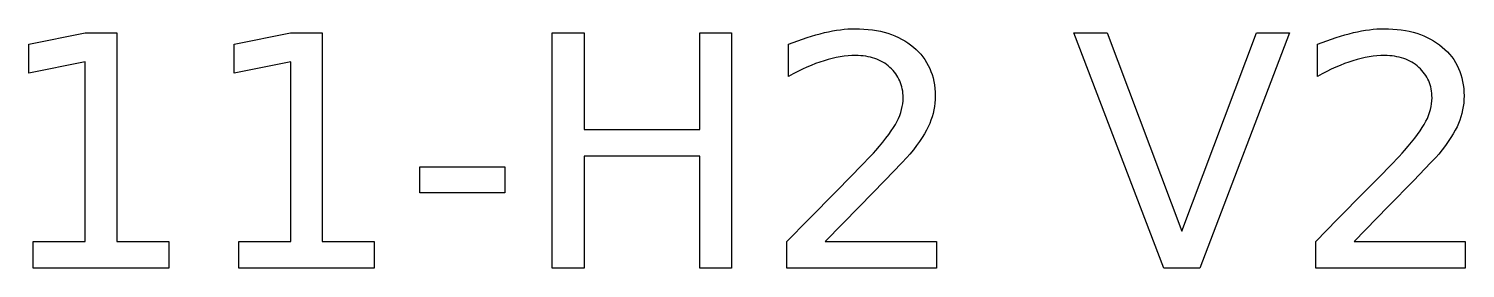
# Model space of a CAD drawing. Header units: millimetres. Extents: x -1.8 to 1.8, y -0.3 to 0.3.
import ezdxf

# ---------------------------------------------------------------- set-up
doc = ezdxf.new("R2010")
doc.units = ezdxf.units.MM
doc.layers.add('LASER_MARK', color=7, linetype='Continuous')

msp = doc.modelspace()

# ---------------------------------------------------------------- linework, layer by layer
at = {"layer": 'LASER_MARK'}
for points in [[(-1.787171, -0.232895), (-1.656907, -0.232895), (-1.656907, 0.216711), (-1.798618, 0.188289), (-1.798618, 0.260921), (-1.657697, 0.289342), (-1.57796, 0.289342), (-1.57796, -0.232895), (-1.447697, -0.232895), (-1.447697, -0.3), (-1.787171, -0.3)], [(-1.272829, -0.232895), (-1.142565, -0.232895), (-1.142565, 0.216711), (-1.284276, 0.188289), (-1.284276, 0.260921), (-1.143355, 0.289342), (-1.063619, 0.289342), (-1.063619, -0.232895), (-0.933355, -0.232895), (-0.933355, -0.3), (-1.272829, -0.3)], [(-0.487697, 0.289342), (-0.40796, 0.289342), (-0.40796, 0.047763), (-0.118223, 0.047763), (-0.118223, 0.289342), (-0.038486, 0.289342), (-0.038486, -0.3), (-0.118223, -0.3), (-0.118223, -0.019342), (-0.40796, -0.019342), (-0.40796, -0.3), (-0.487697, -0.3)], [(0.195987, -0.232895), (0.474277, -0.232895), (0.474277, -0.3), (0.100066, -0.3), (0.100066, -0.232895), (0.153701, -0.177878), (0.223816, -0.106776), (0.259355, -0.07072), (0.287616, -0.041694), (0.308598, -0.0197), (0.316359, -0.011339), (0.322303, -0.004737), (0.331514, 0.005813), (0.340005, 0.01595), (0.347773, 0.025673), (0.354818, 0.034984), (0.361144, 0.043881), (0.366748, 0.052364), (0.37163, 0.060435), (0.37579, 0.068092), (0.379352, 0.075527), (0.382439, 0.082932), (0.385051, 0.090305), (0.387188, 0.097648), (0.38885, 0.10496), (0.390036, 0.112241), (0.39075, 0.119491), (0.390986, 0.126711), (0.390859, 0.132514), (0.390472, 0.138183), (0.389827, 0.143715), (0.388927, 0.149112), (0.387768, 0.154373), (0.386351, 0.159498), (0.384678, 0.164488), (0.382747, 0.169342), (0.380558, 0.17406), (0.378112, 0.178643), (0.375408, 0.18309), (0.372447, 0.187401), (0.369228, 0.191577), (0.365752, 0.195617), (0.362017, 0.199521), (0.358027, 0.203289), (0.353829, 0.206874), (0.349474, 0.210228), (0.344966, 0.213351), (0.340301, 0.216242), (0.335479, 0.218902), (0.330503, 0.22133), (0.325371, 0.223527), (0.320083, 0.225493), (0.314639, 0.227228), (0.309039, 0.228731), (0.303284, 0.230004), (0.297373, 0.231044), (0.291305, 0.231854), (0.285084, 0.232432), (0.278704, 0.232779), (0.272171, 0.232895), (0.262732, 0.232691), (0.253162, 0.232081), (0.243464, 0.231063), (0.233634, 0.229638), (0.223677, 0.227806), (0.21359, 0.225567), (0.203372, 0.222921), (0.193027, 0.219868), (0.182526, 0.216402), (0.171847, 0.212516), (0.160988, 0.208211), (0.149951, 0.203487), (0.138735, 0.198343), (0.12734, 0.19278), (0.115766, 0.186797), (0.104014, 0.180395), (0.104014, 0.260921), (0.115954, 0.265609), (0.127698, 0.27), (0.139244, 0.274095), (0.150593, 0.277895), (0.161744, 0.281398), (0.172698, 0.284605), (0.183454, 0.287516), (0.194014, 0.290132), (0.204363, 0.292444), (0.214491, 0.294449), (0.224395, 0.296145), (0.234079, 0.297533), (0.24354, 0.298612), (0.252779, 0.299383), (0.261796, 0.299846), (0.270593, 0.3), (0.281894, 0.299821), (0.292906, 0.299285), (0.303629, 0.29839), (0.314062, 0.297138), (0.324206, 0.295528), (0.334059, 0.293561), (0.343622, 0.291236), (0.352895, 0.288553), (0.361878, 0.285512), (0.370572, 0.282113), (0.378976, 0.278357), (0.387088, 0.274243), (0.394913, 0.269772), (0.402446, 0.264942), (0.40969, 0.259755), (0.416645, 0.254211), (0.423242, 0.248367), (0.429412, 0.242282), (0.435158, 0.235957), (0.440476, 0.229391), (0.445372, 0.222585), (0.449839, 0.215539), (0.453883, 0.208251), (0.457499, 0.200724), (0.460692, 0.192955), (0.463458, 0.184947), (0.465799, 0.176697), (0.467713, 0.168207), (0.469203, 0.159477), (0.470268, 0.150506), (0.470906, 0.141294), (0.471119, 0.131842), (0.470906, 0.122822), (0.470268, 0.113919), (0.469203, 0.105133), (0.467713, 0.096464), (0.465799, 0.087912), (0.463458, 0.079478), (0.460692, 0.071161), (0.457499, 0.062961), (0.453747, 0.054637), (0.449296, 0.04595), (0.444149, 0.036899), (0.438306, 0.027484), (0.431764, 0.017705), (0.424527, 0.007562), (0.416593, -0.002945), (0.407961, -0.013816), (0.400338, -0.022241), (0.387336, -0.036069), (0.345198, -0.079934), (0.281448, -0.14551)], [(1.043487, -0.3), (0.818487, 0.289342), (0.901776, 0.289342), (1.088487, -0.206842), (1.275593, 0.289342), (1.358487, 0.289342), (1.133882, -0.3)], [(1.520329, -0.232895), (1.798618, -0.232895), (1.798618, -0.3), (1.424408, -0.3), (1.424408, -0.232895), (1.478042, -0.177878), (1.548158, -0.106776), (1.583697, -0.07072), (1.611957, -0.041694), (1.632939, -0.0197), (1.640703, -0.011339), (1.646645, -0.004737), (1.655857, 0.005813), (1.664347, 0.01595), (1.672115, 0.025673), (1.679162, 0.034984), (1.685487, 0.043881), (1.691089, 0.052364), (1.695972, 0.060435), (1.700131, 0.068092), (1.703693, 0.075527), (1.706781, 0.082932), (1.709393, 0.090305), (1.71153, 0.097648), (1.713192, 0.10496), (1.71438, 0.112241), (1.715092, 0.119491), (1.715329, 0.126711), (1.7152, 0.132514), (1.714813, 0.138183), (1.714171, 0.143715), (1.713269, 0.149112), (1.712111, 0.154373), (1.710694, 0.159498), (1.709021, 0.164488), (1.707089, 0.169342), (1.7049, 0.17406), (1.702454, 0.178643), (1.69975, 0.18309), (1.696789, 0.187401), (1.69357, 0.191577), (1.690094, 0.195617), (1.68636, 0.199521), (1.682368, 0.203289), (1.678171, 0.206874), (1.673817, 0.210228), (1.669307, 0.213351), (1.664643, 0.216242), (1.659822, 0.218902), (1.654845, 0.22133), (1.649713, 0.223527), (1.644424, 0.225493), (1.638981, 0.227228), (1.63338, 0.228731), (1.627626, 0.230004), (1.621714, 0.231044), (1.615648, 0.231854), (1.609425, 0.232432), (1.603048, 0.232779), (1.596513, 0.232895), (1.587074, 0.232691), (1.577505, 0.232081), (1.567805, 0.231063), (1.557977, 0.229638), (1.54802, 0.227806), (1.537932, 0.225567), (1.527715, 0.222921), (1.517368, 0.219868), (1.506868, 0.216402), (1.496189, 0.212516), (1.48533, 0.208211), (1.474293, 0.203487), (1.463077, 0.198343), (1.451682, 0.19278), (1.440108, 0.186797), (1.428355, 0.180395), (1.428355, 0.260921), (1.440295, 0.265609), (1.45204, 0.27), (1.463586, 0.274095), (1.474935, 0.277895), (1.486086, 0.281398), (1.49704, 0.284605), (1.507796, 0.287516), (1.518356, 0.290132), (1.528704, 0.292444), (1.538833, 0.294449), (1.548738, 0.296145), (1.55842, 0.297533), (1.567883, 0.298612), (1.577122, 0.299383), (1.586139, 0.299846), (1.594934, 0.3), (1.606237, 0.299821), (1.61725, 0.299285), (1.627972, 0.29839), (1.638405, 0.297138), (1.648548, 0.295528), (1.6584, 0.293561), (1.667963, 0.291236), (1.677237, 0.288553), (1.686221, 0.285512), (1.694914, 0.282113), (1.703318, 0.278357), (1.711431, 0.274243), (1.719254, 0.269772), (1.726789, 0.264942), (1.734033, 0.259755), (1.740986, 0.254211), (1.747584, 0.248367), (1.753754, 0.242282), (1.759499, 0.235957), (1.76482, 0.229391), (1.769713, 0.222585), (1.774182, 0.215539), (1.778225, 0.208251), (1.781843, 0.200724), (1.785033, 0.192955), (1.7878, 0.184947), (1.790141, 0.176697), (1.792056, 0.168207), (1.793546, 0.159477), (1.794609, 0.150506), (1.795247, 0.141294), (1.79546, 0.131842), (1.795247, 0.122822), (1.794609, 0.113919), (1.793546, 0.105133), (1.792056, 0.096464), (1.790141, 0.087912), (1.7878, 0.079478), (1.785033, 0.071161), (1.781843, 0.062961), (1.778088, 0.054637), (1.773639, 0.04595), (1.768492, 0.036899), (1.762647, 0.027484), (1.756108, 0.017705), (1.74887, 0.007562), (1.740935, -0.002945), (1.732303, -0.013816), (1.72468, -0.022241), (1.711677, -0.036069), (1.669539, -0.079934), (1.60579, -0.14551)], [(-0.819276, -0.046184), (-0.606513, -0.046184), (-0.606513, -0.110921), (-0.819276, -0.110921)]]:
    msp.add_lwpolyline(points, close=True, dxfattribs=at)

doc.saveas('drawing.dxf')
